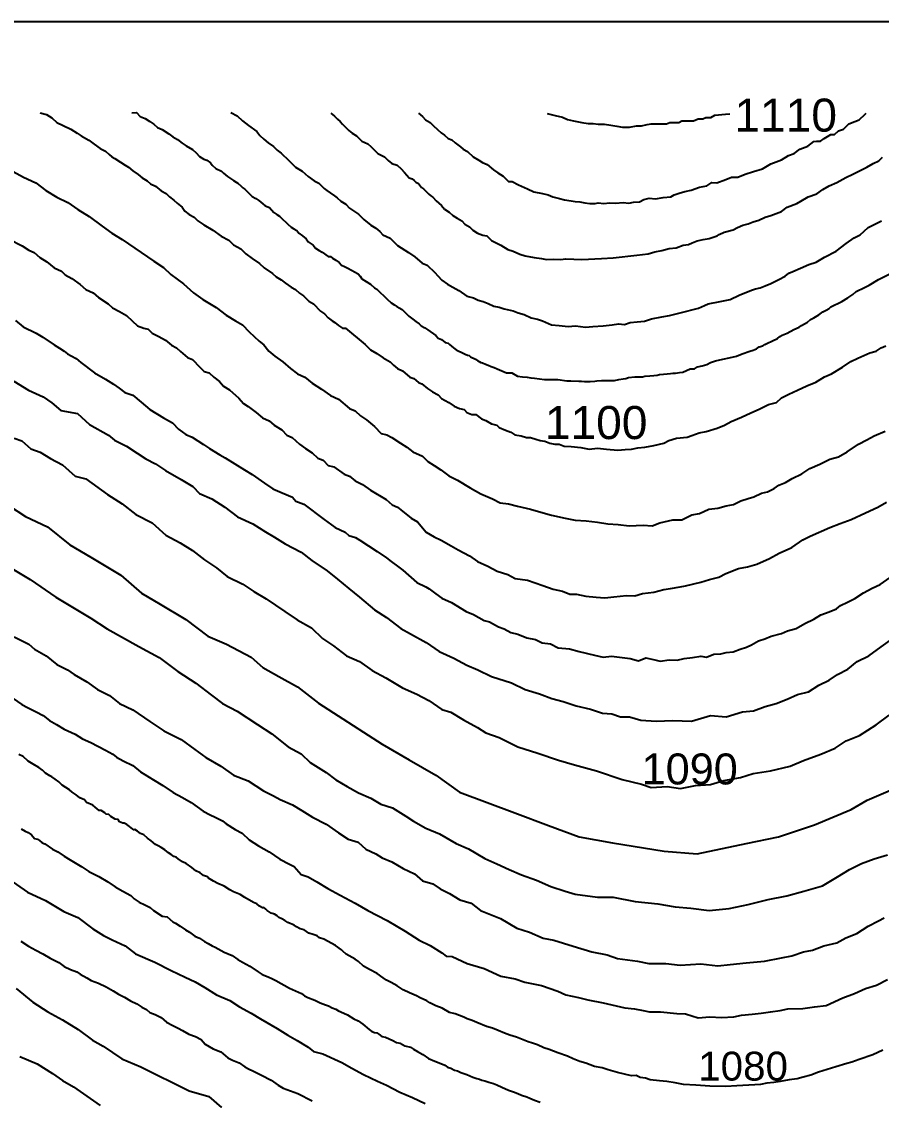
# Model space of a CAD drawing. Header units: millimetres. Extents: x 19067981 to 38137102, y 2652003 to 2652615.
# Drawn here: x 19068150.28 to 19068158.23, y 2652518.27 to 2652528.25 of the extents above; entities that cross this region are included whole.
import ezdxf

# ---------------------------------------------------------------- set-up
doc = ezdxf.new("R2010")
doc.units = ezdxf.units.MM
doc.styles.get("Standard").update_dxf_attribs({"font": 'arial.ttf'})

msp = doc.modelspace()

# ---------------------------------------------------------------- linework, layer by layer
for points in [[(19068135.9326, 2652528.2463), (19068164.4513, 2652528.2463), (19068164.4513, 2652508.0334), (19068135.9324, 2652508.0334), (19068135.9324, 2652528.2463)], [(19068150.4517, 2652527.4019), (19068150.5098, 2652527.3875), (19068150.5588, 2652527.3551), (19068150.6064, 2652527.3137), (19068150.6652, 2652527.2858), (19068150.7361, 2652527.2504), (19068150.7958, 2652527.215), (19068150.8305, 2652527.1909), (19068150.9025, 2652527.1491), (19068150.9513, 2652527.1129), (19068151.0073, 2652527.0712), (19068151.058, 2652527.0468), (19068151.0915, 2652527.0172), (19068151.1144, 2652526.9969), (19068151.1426, 2652526.979), (19068151.1963, 2652526.9449), (19068151.237, 2652526.9191), (19068151.2682, 2652526.8992), (19068151.3096, 2652526.8651), (19068151.3595, 2652526.8323), (19068151.3968, 2652526.7999), (19068151.4417, 2652526.7726), (19068151.4738, 2652526.745), (19068151.5206, 2652526.7239), (19068151.57, 2652526.6811), (19068151.6178, 2652526.6577), (19068151.648, 2652526.6262), (19068151.6872, 2652526.5937), (19068151.721, 2652526.5658), (19068151.7643, 2652526.5299), (19068151.7907, 2652526.4936), (19068151.8294, 2652526.4616), (19068151.8758, 2652526.4377), (19068151.9116, 2652526.4052), (19068151.9668, 2652526.3658), (19068152.05, 2652526.3162), (19068152.1251, 2652526.2613), (19068152.197, 2652526.226), (19068152.24, 2652526.1807), (19068152.3079, 2652526.1439), (19068152.3553, 2652526.0976), (19068152.4142, 2652526.0543), (19068152.4797, 2652526.0085), (19068152.5242, 2652525.9703), (19068152.6013, 2652525.916), (19068152.6362, 2652525.8844), (19068152.6807, 2652525.8582), (19068152.7223, 2652525.8276), (19068152.773, 2652525.7904), (19068152.8137, 2652525.7695), (19068152.851, 2652525.7352), (19068152.8879, 2652525.7108), (19068152.9376, 2652525.6602), (19068152.9792, 2652525.6354), (19068153.0468, 2652525.5696), (19068153.0818, 2652525.5434), (19068153.1167, 2652525.5066), (19068153.1526, 2652525.4805), (19068153.1766, 2652525.4631), (19068153.2132, 2652525.4366), (19068153.2483, 2652525.411), (19068153.2764, 2652525.411), (19068153.4602, 2652525.2608), (19068153.5074, 2652525.2103), (19068153.5668, 2652525.1782), (19068153.6244, 2652525.136), (19068153.6902, 2652525.101), (19068153.7203, 2652525.0689), (19068153.7588, 2652525.0368), (19068153.8041, 2652525.0154), (19068153.8729, 2652524.9572), (19068153.9094, 2652524.9451), (19068153.9508, 2652524.9086), (19068153.9826, 2652524.8974), (19068154.0349, 2652524.8534), (19068154.0806, 2652524.8222), (19068154.1327, 2652524.795), (19068154.1659, 2652524.7605), (19068154.1999, 2652524.742), (19068154.2313, 2652524.725), (19068154.2824, 2652524.6892), (19068154.3321, 2652524.6678), (19068154.3754, 2652524.659), (19068154.3993, 2652524.6313), (19068154.4445, 2652524.6114), (19068154.482, 2652524.6114), (19068154.5344, 2652524.5742), (19068154.5763, 2652524.5562), (19068154.6279, 2652524.5271), (19068154.6771, 2652524.5139), (19068154.6985, 2652524.494), (19068154.7581, 2652524.4689), (19068154.805, 2652524.4492), (19068154.8438, 2652524.4247), (19068154.9032, 2652524.4164), (19068154.9499, 2652524.3994), (19068154.9894, 2652524.3994), (19068155.0366, 2652524.3853), (19068155.0785, 2652524.3726), (19068155.1196, 2652524.3662), (19068155.1683, 2652524.3477), (19068155.2145, 2652524.3399), (19068155.2525, 2652524.3399), (19068155.3007, 2652524.32), (19068155.3645, 2652524.3185), (19068155.453, 2652524.3081), (19068155.5313, 2652524.2926), (19068155.6092, 2652524.3008), (19068155.692, 2652524.2926), (19068155.7974, 2652524.2821), (19068155.8637, 2652524.2882), (19068155.9217, 2652524.2935), (19068155.9796, 2652524.3052), (19068156.0444, 2652524.3106), (19068156.1301, 2652524.3261), (19068156.2219, 2652524.3486), (19068156.2686, 2652524.3714), (19068156.3378, 2652524.3933), (19068156.4366, 2652524.4045), (19068156.4799, 2652524.4191), (19068156.5499, 2652524.4426), (19068156.6127, 2652524.4567), (19068156.714, 2652524.4854), (19068156.7821, 2652524.5156), (19068156.844, 2652524.5496), (19068156.9406, 2652524.5869), (19068157.0258, 2652524.6297), (19068157.1023, 2652524.6613), (19068157.1902, 2652524.7039), (19068157.2647, 2652524.7253), (19068157.3104, 2652524.7661), (19068157.3766, 2652524.8011), (19068157.4584, 2652524.8366), (19068157.5434, 2652524.8793), (19068157.6291, 2652524.9114), (19068157.7085, 2652524.9605), (19068157.7718, 2652524.9901), (19068157.8733, 2652525.0498), (19068157.9517, 2652525.1023), (19068158.015, 2652525.1339), (19068158.1282, 2652525.1824), (19068158.1866, 2652525.1989), (19068158.2314, 2652525.229), (19068158.2737, 2652525.249)], [(19068151.3014, 2652527.4013), (19068151.3419, 2652527.4054), (19068151.3773, 2652527.3674), (19068151.4236, 2652527.3497), (19068151.4671, 2652527.322), (19068151.5044, 2652527.2982), (19068151.5374, 2652527.2668), (19068151.5814, 2652527.2491), (19068151.6418, 2652527.2068), (19068151.6801, 2652527.1799), (19068151.7219, 2652527.1545), (19068151.766, 2652527.123), (19068151.8041, 2652527.0979), (19068151.8607, 2652527.0635), (19068151.8949, 2652527.0325), (19068151.9272, 2652526.9985), (19068151.9658, 2652526.9733), (19068151.9946, 2652526.9638), (19068152.0267, 2652526.9404), (19068152.0444, 2652526.9179), (19068152.0762, 2652526.8884), (19068152.1308, 2652526.8616), (19068152.1495, 2652526.8444), (19068152.1848, 2652526.8137), (19068152.2392, 2652526.7776), (19068152.2654, 2652526.7602), (19068152.2795, 2652526.7509), (19068152.3118, 2652526.7233), (19068152.328, 2652526.7093), (19068152.3441, 2652526.6956), (19068152.4131, 2652526.6283), (19068152.446, 2652526.611), (19068152.4739, 2652526.5905), (19068152.5124, 2652526.5601), (19068152.5347, 2652526.5425), (19068152.5732, 2652526.5261), (19068152.6149, 2652526.4818), (19068152.6404, 2652526.4633), (19068152.6648, 2652526.4454), (19068152.6785, 2652526.4354), (19068152.7442, 2652526.3725), (19068152.773, 2652526.3448), (19068152.8, 2652526.3291), (19068152.8268, 2652526.3135), (19068152.8441, 2652526.2888), (19068152.8776, 2652526.264), (19068152.9119, 2652526.2386), (19068152.9311, 2652526.2109), (19068152.9591, 2652526.1923), (19068152.9785, 2652526.1794), (19068153, 2652526.1502), (19068153.0342, 2652526.1303), (19068153.0618, 2652526.1143), (19068153.1163, 2652526.0748), (19068153.1392, 2652526.0748), (19068153.1578, 2652526.0581), (19068153.1876, 2652526.0414), (19068153.2187, 2652526.0184), (19068153.2392, 2652525.9949), (19068153.2683, 2652525.9812), (19068153.2918, 2652525.9702), (19068153.3381, 2652525.9449), (19068153.3601, 2652525.9329), (19068153.3946, 2652525.9141), (19068153.4114, 2652525.8916), (19068153.4287, 2652525.8685), (19068153.5069, 2652525.8185), (19068153.5448, 2652525.7838), (19068153.5672, 2652525.7732), (19068153.6629, 2652525.6792), (19068153.6983, 2652525.6444), (19068153.7324, 2652525.624), (19068153.753, 2652525.6117), (19068153.7722, 2652525.6003), (19068153.7995, 2652525.5831), (19068153.8617, 2652525.522), (19068153.9002, 2652525.4935), (19068153.9284, 2652525.4726), (19068153.9585, 2652525.4503), (19068153.9759, 2652525.4334), (19068154.0107, 2652525.4129), (19068154.0397, 2652525.3958), (19068154.1109, 2652525.3448), (19068154.1347, 2652525.3199), (19068154.1659, 2652525.3059), (19068154.1976, 2652525.2793), (19068154.2262, 2652525.2713), (19068154.2384, 2652525.26), (19068154.2769, 2652525.2298), (19068154.2993, 2652525.2122), (19068154.3202, 2652525.2025), (19068154.3532, 2652525.187), (19068154.3714, 2652525.1785), (19068154.3847, 2652525.1694), (19068154.4052, 2652525.1628), (19068154.4204, 2652525.1579), (19068154.4324, 2652525.1449), (19068154.4778, 2652525.1253), (19068154.5005, 2652525.1101), (19068154.5137, 2652525.1028), (19068154.5286, 2652525.0945), (19068154.5438, 2652525.0915), (19068154.5723, 2652525.079), (19068154.5965, 2652525.0683), (19068154.6252, 2652525.0567), (19068154.6516, 2652525.0461), (19068154.6787, 2652525.0352), (19068154.7662, 2652524.9986), (19068154.8163, 2652524.9986), (19068154.8684, 2652524.9686), (19068154.9145, 2652524.9626), (19068154.956, 2652524.9572), (19068154.991, 2652524.9526), (19068155.0266, 2652524.948), (19068155.1166, 2652524.9363), (19068155.1874, 2652524.9363), (19068155.2425, 2652524.9363), (19068155.3227, 2652524.9254), (19068155.3597, 2652524.9254), (19068155.4338, 2652524.9205), (19068155.4606, 2652524.9205), (19068155.4889, 2652524.9176), (19068155.5399, 2652524.9176), (19068155.582, 2652524.921), (19068155.6032, 2652524.9228), (19068155.6456, 2652524.9262), (19068155.689, 2652524.9286), (19068155.7157, 2652524.9286), (19068155.7495, 2652524.9268), (19068155.7657, 2652524.9284), (19068155.8059, 2652524.9354), (19068155.8461, 2652524.9423), (19068155.8703, 2652524.9465), (19068155.8949, 2652524.9548), (19068155.9548, 2652524.9601), (19068155.9927, 2652524.9601), (19068156.0233, 2652524.9606), (19068156.0465, 2652524.9662), (19068156.0932, 2652524.9713), (19068156.129, 2652524.9738), (19068156.1586, 2652524.9753), (19068156.1801, 2652524.9829), (19068156.2186, 2652524.9867), (19068156.2515, 2652524.9892), (19068156.2823, 2652524.9916), (19068156.306, 2652524.9945), (19068156.3283, 2652524.9945), (19068156.3651, 2652525.0003), (19068156.3966, 2652525.0053), (19068156.4638, 2652525.0352), (19068156.5038, 2652525.0352), (19068156.5333, 2652525.053), (19068156.5761, 2652525.0639), (19068156.6201, 2652525.0751), (19068156.6541, 2652525.0941), (19068156.7002, 2652525.1083), (19068156.7667, 2652525.1241), (19068156.8245, 2652525.1375), (19068156.8949, 2652525.1537), (19068156.9453, 2652525.1742), (19068157.0179, 2652525.1986), (19068157.0494, 2652525.2071), (19068157.0793, 2652525.2204), (19068157.1031, 2652525.2378), (19068157.1371, 2652525.2479), (19068157.1549, 2652525.2608), (19068157.1743, 2652525.2693), (19068157.2283, 2652525.2929), (19068157.273, 2652525.3166), (19068157.2944, 2652525.3344), (19068157.3162, 2652525.3465), (19068157.3615, 2652525.365), (19068157.4244, 2652525.3992), (19068157.4732, 2652525.4207), (19068157.4947, 2652525.4374), (19068157.5496, 2652525.4675), (19068157.5796, 2652525.4902), (19068157.6105, 2652525.5076), (19068157.6563, 2652525.5335), (19068157.693, 2652525.563), (19068157.7231, 2652525.5788), (19068157.7501, 2652525.593), (19068157.7669, 2652525.6096), (19068157.8667, 2652525.6564), (19068157.9228, 2652525.6924), (19068157.9713, 2652525.7235), (19068158.0015, 2652525.749), (19068158.0784, 2652525.7872), (19068158.122, 2652525.8089), (19068158.2086, 2652525.8599), (19068158.3295, 2652525.9222)], [(19068152.2155, 2652527.4041), (19068152.2739, 2652527.3752), (19068152.3229, 2652527.3275), (19068152.3784, 2652527.2868), (19068152.4559, 2652527.2288), (19068152.485, 2652527.1942), (19068152.5214, 2652527.1584), (19068152.5598, 2652527.1254), (19068152.6092, 2652527.0915), (19068152.6455, 2652527.0569), (19068152.6816, 2652527.0285), (19068152.7522, 2652526.9603), (19068152.8131, 2652526.9014), (19068152.8757, 2652526.8619), (19068152.9328, 2652526.8127), (19068152.9859, 2652526.7746), (19068153.0299, 2652526.7525), (19068153.0786, 2652526.704), (19068153.1035, 2652526.6832), (19068153.1359, 2652526.6618), (19068153.1763, 2652526.6351), (19068153.1986, 2652526.6172), (19068153.2321, 2652526.5868), (19068153.2803, 2652526.5575), (19068153.313, 2652526.5215), (19068153.3963, 2652526.4648), (19068153.4466, 2652526.4161), (19068153.5104, 2652526.3623), (19068153.5566, 2652526.3366), (19068153.5942, 2652526.3065), (19068153.6236, 2652526.2756), (19068153.6893, 2652526.2422), (19068153.7571, 2652526.1768), (19068153.8596, 2652526.1122), (19068153.9177, 2652526.0698), (19068153.9851, 2652526.0132), (19068154.0334, 2652525.9936), (19068154.103, 2652525.9248), (19068154.1322, 2652525.896), (19068154.1664, 2652525.8554), (19068154.2193, 2652525.8179), (19068154.2703, 2652525.7903), (19068154.3252, 2652525.7607), (19068154.3986, 2652525.7064), (19068154.4622, 2652525.693), (19068154.504, 2652525.6714), (19068154.551, 2652525.6567), (19068154.5968, 2652525.6381), (19068154.6479, 2652525.6154), (19068154.697, 2652525.6039), (19068154.7447, 2652525.5905), (19068154.8269, 2652525.5717), (19068154.8749, 2652525.5535), (19068154.9289, 2652525.5382), (19068154.9934, 2652525.5059), (19068155.0526, 2652525.4943), (19068155.0984, 2652525.478), (19068155.1839, 2652525.4421), (19068155.2532, 2652525.4372), (19068155.3374, 2652525.4279), (19068155.4059, 2652525.4324), (19068155.497, 2652525.4216), (19068155.5656, 2652525.426), (19068155.6612, 2652525.4323), (19068155.7428, 2652525.4431), (19068155.8035, 2652525.4512), (19068155.8589, 2652525.4443), (19068155.911, 2652525.4636), (19068155.9751, 2652525.4696), (19068156.0425, 2652525.477), (19068156.1061, 2652525.4983), (19068156.2022, 2652525.5154), (19068156.2734, 2652525.5281), (19068156.3348, 2652525.5452), (19068156.3739, 2652525.5519), (19068156.5431, 2652525.5972), (19068156.5985, 2652525.6216), (19068156.6327, 2652525.6366), (19068156.7427, 2652525.6576), (19068156.835, 2652525.6751), (19068156.9181, 2652525.7156), (19068157.0328, 2652525.7635), (19068157.0701, 2652525.7737), (19068157.1115, 2652525.785), (19068157.1591, 2652525.8037), (19068157.2102, 2652525.8238), (19068157.2861, 2652525.8615), (19068157.3449, 2652525.8907), (19068157.3787, 2652525.9191), (19068157.416, 2652525.9354), (19068157.4847, 2652525.9652), (19068157.563, 2652525.9993), (19068157.6311, 2652526.0204), (19068157.7063, 2652526.0666), (19068157.8145, 2652526.1243), (19068157.9097, 2652526.193), (19068157.9837, 2652526.2465), (19068158.0377, 2652526.2729), (19068158.1124, 2652526.3411), (19068158.1672, 2652526.3693), (19068158.2354, 2652526.4045)], [(19068153.1418, 2652527.4001), (19068153.1737, 2652527.3707), (19068153.2022, 2652527.3445), (19068153.2263, 2652527.3223), (19068153.2485, 2652527.2989), (19068153.2753, 2652527.2705), (19068153.3091, 2652527.2406), (19068153.3372, 2652527.2157), (19068153.3771, 2652527.1907), (19068153.4098, 2652527.1597), (19068153.4291, 2652527.1414), (19068153.4818, 2652527.1169), (19068153.5115, 2652527.0914), (19068153.5452, 2652527.0569), (19068153.5746, 2652527.0268), (19068153.6377, 2652526.9953), (19068153.6721, 2652526.9628), (19068153.704, 2652526.9326), (19068153.7537, 2652526.918), (19068153.792, 2652526.8836), (19068153.8214, 2652526.8513), (19068153.867, 2652526.8012), (19068153.8948, 2652526.7932), (19068153.9111, 2652526.7766), (19068153.9273, 2652526.76), (19068153.9508, 2652526.7488), (19068153.9792, 2652526.7131), (19068153.9976, 2652526.6996), (19068154.032, 2652526.6662), (19068154.0474, 2652526.6512), (19068154.0649, 2652526.6342), (19068154.0844, 2652526.6216), (19068154.1167, 2652526.5885), (19068154.1646, 2652526.5468), (19068154.1936, 2652526.5107), (19068154.2344, 2652526.4843), (19068154.2699, 2652526.4546), (19068154.3095, 2652526.4294), (19068154.3519, 2652526.4027), (19068154.3819, 2652526.3723), (19068154.4248, 2652526.3471), (19068154.4549, 2652526.3188), (19068154.4972, 2652526.2903), (19068154.5475, 2652526.2726), (19068154.5854, 2652526.2638), (19068154.6276, 2652526.2234), (19068154.7123, 2652526.1788), (19068154.7773, 2652526.1382), (19068154.8283, 2652526.1244), (19068154.8899, 2652526.0968), (19068154.9381, 2652526.0799), (19068155.0212, 2652526.0641), (19068155.09, 2652526.0564), (19068155.1367, 2652526.0465), (19068155.1977, 2652526.0507), (19068155.2645, 2652526.045), (19068155.3144, 2652526.0528), (19068155.4639, 2652526.0457), (19068155.6438, 2652526.056), (19068155.7531, 2652526.0623), (19068155.9728, 2652526.0861), (19068156.0752, 2652526.0973), (19068156.1395, 2652526.1181), (19068156.2032, 2652526.1298), (19068156.2695, 2652526.1489), (19068156.3357, 2652526.1538), (19068156.4008, 2652526.179), (19068156.4501, 2652526.1836), (19068156.4834, 2652526.1999), (19068156.5298, 2652526.2183), (19068156.5863, 2652526.2298), (19068156.6424, 2652526.2412), (19068156.7138, 2652526.2637), (19068156.7344, 2652526.2782), (19068156.7808, 2652526.2977), (19068156.8624, 2652526.3195), (19068156.9031, 2652526.3425), (19068156.952, 2652526.3623), (19068157.0016, 2652526.3768), (19068157.0465, 2652526.3957), (19068157.1, 2652526.4112), (19068157.1595, 2652526.4378), (19068157.2117, 2652526.4535), (19068157.3102, 2652526.49), (19068157.3633, 2652526.5292), (19068157.4506, 2652526.5648), (19068157.4903, 2652526.5853), (19068157.5555, 2652526.6267), (19068157.6364, 2652526.6535), (19068157.6924, 2652526.6938), (19068157.7515, 2652526.7267), (19068157.8215, 2652526.757), (19068157.9055, 2652526.8048), (19068157.9696, 2652526.8345), (19068158.0998, 2652526.8998), (19068158.1593, 2652526.9349), (19068158.2094, 2652526.9588), (19068158.243, 2652526.9938)], [(19068153.9515, 2652527.398), (19068153.9886, 2652527.3695), (19068154.0181, 2652527.3387), (19068154.0586, 2652527.3133), (19068154.0916, 2652527.2826), (19068154.129, 2652527.2477), (19068154.1619, 2652527.217), (19068154.1935, 2652527.1966), (19068154.2276, 2652527.1665), (19068154.2599, 2652527.1521), (19068154.2918, 2652527.1261), (19068154.3391, 2652527.0875), (19068154.3642, 2652527.067), (19068154.4041, 2652527.044), (19068154.4583, 2652526.9967), (19068154.5116, 2652526.9642), (19068154.5448, 2652526.944), (19068154.5885, 2652526.9255), (19068154.6458, 2652526.8762), (19068154.6871, 2652526.8489), (19068154.7351, 2652526.8171), (19068154.7856, 2652526.7687), (19068154.817, 2652526.7687), (19068154.8781, 2652526.7366), (19068154.9591, 2652526.6996), (19068155.0176, 2652526.6728), (19068155.0993, 2652526.6562), (19068155.153, 2652526.6453), (19068155.1954, 2652526.6264), (19068155.2572, 2652526.6106), (19068155.304, 2652526.5985), (19068155.3644, 2652526.5882), (19068155.4015, 2652526.5819), (19068155.444, 2652526.5783), (19068155.4914, 2652526.5694), (19068155.5381, 2652526.5649), (19068155.586, 2652526.5649), (19068155.6134, 2652526.5697), (19068155.6653, 2652526.5649), (19068155.7202, 2652526.5714), (19068155.7758, 2652526.5673), (19068155.8444, 2652526.5724), (19068155.8989, 2652526.5683), (19068155.9421, 2652526.5762), (19068155.9957, 2652526.5806), (19068156.0379, 2652526.6019), (19068156.0849, 2652526.6122), (19068156.1439, 2652526.6087), (19068156.2146, 2652526.6193), (19068156.2856, 2652526.6256), (19068156.3175, 2652526.6451), (19068156.3625, 2652526.6588), (19068156.4156, 2652526.675), (19068156.4744, 2652526.6881), (19068156.551, 2652526.7145), (19068156.6186, 2652526.7286), (19068156.6658, 2652526.7575), (19068156.7115, 2652526.7558), (19068156.7942, 2652526.787), (19068156.8468, 2652526.8069), (19068156.9062, 2652526.8069), (19068156.9741, 2652526.8344), (19068157.0517, 2652526.8588), (19068157.1344, 2652526.8847), (19068157.2104, 2652526.9315), (19068157.309, 2652526.9671), (19068157.3749, 2652527.0065), (19068157.4271, 2652527.0277), (19068157.4794, 2652527.067), (19068157.5535, 2652527.0947), (19068157.6085, 2652527.1366), (19068157.6363, 2652527.1411), (19068157.672, 2652527.1411), (19068157.7042, 2652527.1654), (19068157.7661, 2652527.2026), (19068157.8008, 2652527.2026), (19068157.8375, 2652527.2362), (19068157.8822, 2652527.2507), (19068157.9337, 2652527.3018), (19068157.9876, 2652527.322), (19068158.0298, 2652527.3379), (19068158.0828, 2652527.389), (19068158.0928, 2652527.3987)], [(19068155.1424, 2652527.3953), (19068155.2153, 2652527.378), (19068155.2828, 2652527.362), (19068155.3318, 2652527.3418), (19068155.3848, 2652527.3277), (19068155.4635, 2652527.3141), (19068155.5207, 2652527.3042), (19068155.5693, 2652527.3042), (19068155.6149, 2652527.2972), (19068155.6742, 2652527.2972), (19068155.7298, 2652527.2883), (19068155.7862, 2652527.2793), (19068155.8377, 2652527.271), (19068155.9048, 2652527.271), (19068155.9683, 2652527.283), (19068156.016, 2652527.283), (19068156.0679, 2652527.2935), (19068156.1046, 2652527.3009), (19068156.2471, 2652527.3013), (19068156.278, 2652527.3139), (19068156.3615, 2652527.3139), (19068156.3882, 2652527.3291), (19068156.4971, 2652527.3291), (19068156.538, 2652527.3459), (19068156.5826, 2652527.3459), (19068156.6109, 2652527.36), (19068156.6566, 2652527.3595), (19068156.6933, 2652527.3799), (19068156.7925, 2652527.3888), (19068156.8331, 2652527.3943)], [(19068150.2016, 2652526.8608), (19068150.2965, 2652526.807), (19068150.412, 2652526.7553), (19068150.5061, 2652526.683), (19068150.6074, 2652526.6227), (19068150.709, 2652526.5732), (19068150.7991, 2652526.5082), (19068150.9044, 2652526.4431), (19068151.0267, 2652526.3537), (19068151.1152, 2652526.289), (19068151.2117, 2652526.2308), (19068151.5036, 2652526.0316), (19068151.5924, 2652525.971), (19068151.661, 2652525.9068), (19068151.7795, 2652525.8201), (19068151.8719, 2652525.7379), (19068151.9574, 2652525.6766), (19068152.0807, 2652525.6009), (19068152.1741, 2652525.5306), (19068152.2591, 2652525.4789), (19068152.3245, 2652525.4418), (19068152.3853, 2652525.3783), (19068152.4796, 2652525.2902), (19068152.5213, 2652525.2563), (19068152.5676, 2652525.1978), (19068152.6234, 2652525.1509), (19068152.6964, 2652525.1001), (19068152.7669, 2652525.0392), (19068152.8332, 2652524.9904), (19068152.899, 2652524.957), (19068152.9681, 2652524.9039), (19068153.056, 2652524.8469), (19068153.138, 2652524.7871), (19068153.2135, 2652524.7532), (19068153.3134, 2652524.6697), (19068153.3654, 2652524.6456), (19068153.4142, 2652524.6004), (19068153.4718, 2652524.565), (19068153.5445, 2652524.5014), (19068153.6078, 2652524.4373), (19068153.6576, 2652524.4239), (19068153.7044, 2652524.3993), (19068153.7863, 2652524.3481), (19068153.8445, 2652524.3118), (19068153.8994, 2652524.2686), (19068153.989, 2652524.2267), (19068154.0379, 2652524.1794), (19068154.098, 2652524.1409), (19068154.1598, 2652524.1014), (19068154.2329, 2652524.0451), (19068154.3131, 2652524.0046), (19068154.4286, 2652523.9339), (19068154.5289, 2652523.8795), (19068154.636, 2652523.8345), (19068154.7085, 2652523.796), (19068154.7836, 2652523.7857), (19068154.8679, 2652523.7652), (19068154.9893, 2652523.739), (19068155.0831, 2652523.711), (19068155.1838, 2652523.6811), (19068155.3083, 2652523.6551), (19068155.3999, 2652523.636), (19068155.504, 2652523.6302), (19068155.6089, 2652523.6158), (19068155.7046, 2652523.6027), (19068155.7985, 2652523.5962), (19068155.9018, 2652523.5829), (19068156.0309, 2652523.5901), (19068156.1131, 2652523.5819), (19068156.1846, 2652523.6101), (19068156.3048, 2652523.638), (19068156.3891, 2652523.638), (19068156.4817, 2652523.6842), (19068156.5506, 2652523.6981), (19068156.638, 2652523.7361), (19068156.7221, 2652523.7471), (19068156.7977, 2652523.7687), (19068156.8656, 2652523.7805), (19068156.9324, 2652523.8133), (19068157.0019, 2652523.8349), (19068157.0546, 2652523.8513), (19068157.1245, 2652523.8845), (19068157.1811, 2652523.8973), (19068157.2412, 2652523.9282), (19068157.2865, 2652523.9605), (19068157.3477, 2652523.9836), (19068157.4094, 2652524.0216), (19068157.4986, 2652524.0641), (19068157.5731, 2652524.1144), (19068157.6662, 2652524.1529), (19068157.7559, 2652524.1984), (19068157.8361, 2652524.2215), (19068157.9189, 2652524.2678), (19068158.0224, 2652524.3399), (19068158.0996, 2652524.3779), (19068158.1664, 2652524.4169), (19068158.27, 2652524.4593)], [(19068150.1645, 2652526.2352), (19068150.2869, 2652526.1733), (19068150.348, 2652526.1324), (19068150.3981, 2652526.1112), (19068150.4505, 2652526.0651), (19068150.5129, 2652526.0251), (19068150.5815, 2652525.9699), (19068150.6489, 2652525.9377), (19068150.6846, 2652525.9049), (19068150.7451, 2652525.8704), (19068150.8236, 2652525.8159), (19068150.8743, 2652525.7699), (19068150.9411, 2652525.7394), (19068150.9924, 2652525.6957), (19068151.0813, 2652525.636), (19068151.1211, 2652525.5992), (19068151.1862, 2652525.5647), (19068151.252, 2652525.5298), (19068151.3038, 2652525.4804), (19068151.3523, 2652525.4342), (19068151.4098, 2652525.4113), (19068151.4507, 2652525.401), (19068151.487, 2652525.3653), (19068151.5504, 2652525.3348), (19068151.6117, 2652525.3005), (19068151.6664, 2652525.2533), (19068151.7125, 2652525.2297), (19068151.7505, 2652525.1964), (19068151.8139, 2652525.1407), (19068151.8625, 2652525.1206), (19068151.9293, 2652525.0516), (19068151.9683, 2652525.0113), (19068152.0157, 2652524.9987), (19068152.0579, 2652524.9586), (19068152.1097, 2652524.9195), (19068152.1477, 2652524.8746), (19068152.2036, 2652524.8413), (19068152.2897, 2652524.7639), (19068152.3346, 2652524.7133), (19068152.3772, 2652524.6868), (19068152.4511, 2652524.6329), (19068152.5087, 2652524.5828), (19068152.571, 2652524.5535), (19068152.6159, 2652524.5143), (19068152.6885, 2652524.4706), (19068152.7354, 2652524.4213), (19068152.7843, 2652524.4012), (19068152.8523, 2652524.3373), (19068152.9082, 2652524.2999), (19068152.969, 2652524.2593), (19068153.0213, 2652524.2099), (19068153.0691, 2652524.1892), (19068153.1163, 2652524.1408), (19068153.1687, 2652524.1299), (19068153.2656, 2652524.0617), (19068153.3126, 2652524.0424), (19068153.3648, 2652524.0001), (19068153.4328, 2652523.9656), (19068153.5091, 2652523.9127), (19068153.6539, 2652523.8261), (19068153.7088, 2652523.7777), (19068153.7563, 2652523.7561), (19068153.7895, 2652523.7316), (19068153.8839, 2652523.6545), (19068153.9431, 2652523.619), (19068154.0224, 2652523.525), (19068154.0972, 2652523.4815), (19068154.1617, 2652523.4519), (19068154.2546, 2652523.3981), (19068154.3199, 2652523.3603), (19068154.423, 2652523.3067), (19068154.4981, 2652523.2535), (19068154.5923, 2652523.2109), (19068154.6793, 2652523.1631), (19068154.7784, 2652523.1319), (19068154.8471, 2652523.0977), (19068154.9596, 2652523.0805), (19068155.1016, 2652523.032), (19068155.198, 2652522.9992), (19068155.2849, 2652522.9786), (19068155.3506, 2652522.9526), (19068155.4145, 2652522.9526), (19068155.4992, 2652522.9336), (19068155.5966, 2652522.9252), (19068155.6766, 2652522.9181), (19068155.7577, 2652522.9264), (19068155.8762, 2652522.9385), (19068155.9536, 2652522.9359), (19068156.0252, 2652522.9577), (19068156.128, 2652522.9715), (19068156.2215, 2652522.9945), (19068156.2836, 2652523.0028), (19068156.3724, 2652523.0194), (19068156.4226, 2652523.0287), (19068156.5634, 2652523.0615), (19068156.6433, 2652523.0881), (19068156.7315, 2652523.1082), (19068156.7966, 2652523.1419), (19068156.9118, 2652523.189), (19068156.9964, 2652523.2031), (19068157.0805, 2652523.2303), (19068157.1983, 2652523.28), (19068157.2892, 2652523.3295), (19068157.4064, 2652523.3838), (19068157.5076, 2652523.4524), (19068157.5757, 2652523.4879), (19068157.7559, 2652523.5686), (19068157.8542, 2652523.6047), (19068157.9542, 2652523.6414), (19068158.0882, 2652523.7031), (19068158.2008, 2652523.755), (19068158.2824, 2652523.8024)], [(19068150.2234, 2652525.4836), (19068150.2949, 2652525.425), (19068150.4161, 2652525.365), (19068150.4763, 2652525.3272), (19068150.5829, 2652525.2581), (19068150.6319, 2652525.2264), (19068150.6737, 2652525.1993), (19068150.705, 2652525.1754), (19068150.7399, 2652525.1569), (19068150.7866, 2652525.1321), (19068150.8271, 2652525.0937), (19068150.9557, 2652524.9995), (19068151.0569, 2652524.9385), (19068151.1296, 2652524.8947), (19068151.1842, 2652524.8549), (19068151.2361, 2652524.8171), (19068151.3098, 2652524.7905), (19068151.3865, 2652524.726), (19068151.4653, 2652524.6599), (19068151.5946, 2652524.583), (19068151.675, 2652524.5352), (19068151.7324, 2652524.4767), (19068151.8007, 2652524.4282), (19068151.8588, 2652524.4042), (19068151.9103, 2652524.3703), (19068151.9633, 2652524.3354), (19068152.0188, 2652524.2987), (19068152.1151, 2652524.2401), (19068152.1627, 2652524.2111), (19068152.3429, 2652524.1017), (19068152.4133, 2652524.059), (19068152.5287, 2652523.9775), (19068152.6041, 2652523.9242), (19068152.6899, 2652523.8882), (19068152.787, 2652523.8475), (19068152.816, 2652523.813), (19068152.8914, 2652523.7832), (19068153.0792, 2652523.6427), (19068153.1802, 2652523.5671), (19068153.2725, 2652523.5253), (19068153.3089, 2652523.4946), (19068153.3683, 2652523.477), (19068153.409, 2652523.4506), (19068153.5693, 2652523.3467), (19068153.6546, 2652523.2863), (19068153.6997, 2652523.2533), (19068153.7569, 2652523.2115), (19068153.8075, 2652523.1742), (19068153.9355, 2652523.0593), (19068154.0213, 2652523.0187), (19068154.051, 2652523.0011), (19068154.1137, 2652522.9549), (19068154.1687, 2652522.9145), (19068154.2578, 2652522.8758), (19068154.3937, 2652522.7904), (19068154.4609, 2652522.7629), (19068154.5588, 2652522.7091), (19068154.6096, 2652522.6965), (19068154.692, 2652522.6492), (19068154.7436, 2652522.6319), (19068154.807, 2652522.5981), (19068154.871, 2652522.5801), (19068154.9538, 2652522.5476), (19068155.0332, 2652522.5329), (19068155.0974, 2652522.5017), (19068155.1719, 2652522.4907), (19068155.2443, 2652522.4538), (19068155.3501, 2652522.4456), (19068155.4395, 2652522.42), (19068155.5816, 2652522.387), (19068155.6606, 2652522.3686), (19068155.7386, 2652522.377), (19068155.9115, 2652522.3562), (19068155.9887, 2652522.3341), (19068156.0547, 2652522.3627), (19068156.1375, 2652522.3445), (19068156.188, 2652522.3334), (19068156.2714, 2652522.3435), (19068156.3439, 2652522.3422), (19068156.4094, 2652522.3574), (19068156.4866, 2652522.3643), (19068156.5636, 2652522.3783), (19068156.617, 2652522.3696), (19068156.6842, 2652522.3973), (19068156.7501, 2652522.3995), (19068156.7974, 2652522.4129), (19068156.8641, 2652522.4178), (19068156.9274, 2652522.4416), (19068156.986, 2652522.4611), (19068157.0337, 2652522.4841), (19068157.0959, 2652522.5203), (19068157.1553, 2652522.5398), (19068157.2143, 2652522.564), (19068157.3089, 2652522.5865), (19068157.3641, 2652522.6136), (19068157.4453, 2652522.6335), (19068157.5251, 2652522.679), (19068157.6089, 2652522.7213), (19068157.6749, 2652522.7607), (19068157.7495, 2652522.7889), (19068157.8191, 2652522.8151), (19068157.856, 2652522.8458), (19068157.9215, 2652522.8779), (19068157.9889, 2652522.9109), (19068158.0701, 2652522.9639), (19068158.149, 2652523.0077), (19068158.2223, 2652523.0398), (19068158.3162, 2652523.1068)], [(19068150.2089, 2652524.9199), (19068150.3448, 2652524.8394), (19068150.4806, 2652524.775), (19068150.5589, 2652524.7221), (19068150.6441, 2652524.6497), (19068150.7973, 2652524.6232), (19068150.9092, 2652524.5218), (19068151.0831, 2652524.4211), (19068151.1405, 2652524.3762), (19068151.2516, 2652524.3211), (19068151.3493, 2652524.2567), (19068151.4295, 2652524.2039), (19068151.5199, 2652524.1581), (19068151.6129, 2652524.0943), (19068151.7565, 2652524.0103), (19068151.8651, 2652523.9469), (19068151.9251, 2652523.8817), (19068152.0414, 2652523.8331), (19068152.1602, 2652523.7548), (19068152.278, 2652523.6673), (19068152.4186, 2652523.6018), (19068152.5374, 2652523.5294), (19068152.6191, 2652523.4796), (19068152.7199, 2652523.4181), (19068152.8661, 2652523.34), (19068152.9662, 2652523.2621), (19068153.1069, 2652523.1675), (19068153.2041, 2652523.0911), (19068153.3079, 2652523.0051), (19068153.4057, 2652522.924), (19068153.546, 2652522.8078), (19068153.6558, 2652522.7343), (19068153.7876, 2652522.6336), (19068153.8789, 2652522.5836), (19068154.0239, 2652522.5042), (19068154.1427, 2652522.4206), (19068154.2799, 2652522.3607), (19068154.3977, 2652522.2938), (19068154.5022, 2652522.2504), (19068154.6274, 2652522.1887), (19068154.8119, 2652522.1325), (19068154.9377, 2652522.0693), (19068155.0713, 2652522.0298), (19068155.1846, 2652521.9864), (19068155.2914, 2652521.9585), (19068155.4121, 2652521.9181), (19068155.5428, 2652521.8884), (19068155.6555, 2652521.8524), (19068155.7401, 2652521.8436), (19068155.8204, 2652521.8186), (19068155.9036, 2652521.8186), (19068156.0085, 2652521.7853), (19068156.1521, 2652521.7757), (19068156.3045, 2652521.7838), (19068156.479, 2652521.7757), (19068156.6525, 2652521.8296), (19068156.799, 2652521.8179), (19068156.9492, 2652521.8627), (19068157.05, 2652521.8715), (19068157.159, 2652521.9142), (19068157.2597, 2652521.9408), (19068157.3635, 2652521.9798), (19068157.457, 2652522.0239), (19068157.5586, 2652522.0489), (19068157.6558, 2652522.1099), (19068157.7517, 2652522.1576), (19068157.8268, 2652522.209), (19068157.9232, 2652522.2583), (19068158.0108, 2652522.3281), (19068158.119, 2652522.3803), (19068158.2327, 2652522.4638), (19068158.3509, 2652522.5507)], [(19068150.2108, 2652524.3927), (19068150.2822, 2652524.3684), (19068150.3645, 2652524.2967), (19068150.4534, 2652524.2633), (19068150.5484, 2652524.2049), (19068150.6587, 2652524.1483), (19068150.7773, 2652524.042), (19068150.8742, 2652524.019), (19068151.0748, 2652523.8717), (19068151.2119, 2652523.7871), (19068151.3357, 2652523.6884), (19068151.4872, 2652523.612), (19068151.6157, 2652523.4974), (19068151.7472, 2652523.4274), (19068151.8612, 2652523.3561), (19068151.9731, 2652523.2683), (19068152.0841, 2652523.1946), (19068152.1829, 2652523.1157), (19068152.3261, 2652523.0445), (19068152.4302, 2652522.9754), (19068152.5427, 2652522.9071), (19068152.7163, 2652522.7905), (19068152.8292, 2652522.7146), (19068152.961, 2652522.6395), (19068153.0645, 2652522.542), (19068153.1655, 2652522.4737), (19068153.2852, 2652522.3799), (19068153.4075, 2652522.3298), (19068153.5238, 2652522.2456), (19068153.651, 2652522.1777), (19068153.803, 2652522.0843), (19068153.9363, 2652522.0269), (19068154.0481, 2652521.9677), (19068154.1689, 2652521.8842), (19068154.2517, 2652521.8615), (19068154.3683, 2652521.7889), (19068154.4975, 2652521.7191), (19068154.5735, 2652521.6683), (19068154.6996, 2652521.625), (19068154.8703, 2652521.5389), (19068155.0572, 2652521.4827), (19068155.2482, 2652521.4163), (19068155.3964, 2652521.3745), (19068155.5986, 2652521.3176), (19068155.8368, 2652521.2385), (19068156.0158, 2652521.1957), (19068156.104, 2652521.163), (19068156.2529, 2652521.1729), (19068156.3768, 2652521.1539), (19068156.5136, 2652521.1812), (19068156.6532, 2652521.1904), (19068156.7778, 2652521.2276), (19068156.9298, 2652521.2564), (19068157.0476, 2652521.2944), (19068157.2085, 2652521.3175), (19068157.3894, 2652521.3615), (19068157.514, 2652521.4146), (19068157.6736, 2652521.4723), (19068157.8069, 2652521.5267), (19068157.9072, 2652521.595), (19068158.0318, 2652521.6451), (19068158.1871, 2652521.7441), (19068158.3064, 2652521.8329)], [(19068150.0104, 2652523.8676), (19068150.3156, 2652523.6711), (19068150.5196, 2652523.5735), (19068150.7264, 2652523.4091), (19068150.9212, 2652523.2928), (19068151.1969, 2652523.1281), (19068151.3893, 2652522.9607), (19068151.562, 2652522.8584), (19068151.799, 2652522.716), (19068152.0018, 2652522.5616), (19068152.1772, 2652522.49), (19068152.4041, 2652522.3697), (19068152.5105, 2652522.2734), (19068152.6611, 2652522.1892), (19068152.8321, 2652522.0935), (19068153.0266, 2652521.9445), (19068153.2524, 2652521.7991), (19068153.4429, 2652521.6764), (19068153.6146, 2652521.5658), (19068153.8648, 2652521.4201), (19068154.1116, 2652521.2764), (19068154.3311, 2652521.12), (19068154.8432, 2652520.9294), (19068155.1553, 2652520.8133), (19068155.4377, 2652520.7082), (19068155.7459, 2652520.6519), (19068156.2238, 2652520.5737), (19068156.5303, 2652520.551), (19068156.9841, 2652520.6453), (19068157.2816, 2652520.707), (19068157.6167, 2652520.8177), (19068157.9545, 2652520.9611), (19068158.1031, 2652521.0473), (19068158.3621, 2652521.1576)], [(19068150.2046, 2652523.1782), (19068150.361, 2652523.0883), (19068150.5983, 2652522.9243), (19068150.7652, 2652522.8221), (19068150.922, 2652522.7286), (19068151.0731, 2652522.6302), (19068151.3648, 2652522.469), (19068151.552, 2652522.3665), (19068151.7257, 2652522.2354), (19068151.8923, 2652522.1297), (19068152.0362, 2652522.0185), (19068152.1384, 2652521.9395), (19068152.2735, 2652521.8693), (19068152.4618, 2652521.7466), (19068152.5962, 2652521.6591), (19068152.7477, 2652521.5396), (19068152.8651, 2652521.4764), (19068152.9497, 2652521.3961), (19068153.0979, 2652521.3028), (19068153.1882, 2652521.2339), (19068153.2916, 2652521.1741), (19068153.3963, 2652521.1135), (19068153.5102, 2652521.0647), (19068153.6046, 2652521.0106), (19068153.71, 2652520.9742), (19068153.8348, 2652520.8971), (19068153.9062, 2652520.8512), (19068154.0195, 2652520.7889), (19068154.1464, 2652520.7359), (19068154.2999, 2652520.6457), (19068154.414, 2652520.5957), (19068154.5645, 2652520.5083), (19068154.6778, 2652520.4575), (19068154.7913, 2652520.4066), (19068154.9047, 2652520.3557), (19068155.0429, 2652520.3077), (19068155.1767, 2652520.2495), (19068155.3073, 2652520.2036), (19068155.4009, 2652520.1765), (19068155.6078, 2652520.1495), (19068155.7519, 2652520.1495), (19068155.9564, 2652520.109), (19068156.1649, 2652520.0885), (19068156.3266, 2652520.059), (19068156.4717, 2652520.0475), (19068156.6408, 2652520.0253), (19068156.8272, 2652520.0458), (19068157.0004, 2652520.0803), (19068157.1857, 2652520.128), (19068157.3597, 2652520.1616), (19068157.5157, 2652520.2051), (19068157.6886, 2652520.2533), (19068157.8283, 2652520.3382), (19068157.9401, 2652520.4062), (19068158.0492, 2652520.4612), (19068158.1683, 2652520.5043), (19068158.2899, 2652520.5412)], [(19068150.213, 2652522.5573), (19068150.3477, 2652522.4883), (19068150.4011, 2652522.4419), (19068150.5092, 2652522.3803), (19068150.6054, 2652522.3017), (19068150.7043, 2652522.2519), (19068150.7675, 2652522.208), (19068150.8848, 2652522.1416), (19068150.982, 2652522.0702), (19068151.0923, 2652522.0134), (19068151.185, 2652521.9408), (19068151.3105, 2652521.8804), (19068151.4654, 2652521.7738), (19068151.5958, 2652521.689), (19068151.7554, 2652521.6081), (19068151.884, 2652521.5146), (19068151.9855, 2652521.4421), (19068152.1231, 2652521.3622), (19068152.2395, 2652521.2774), (19068152.3751, 2652521.2241), (19068152.5178, 2652521.1318), (19068152.6106, 2652521.0873), (19068152.6709, 2652521.0515), (19068152.786, 2652521.0029), (19068152.8735, 2652520.9496), (19068152.9706, 2652520.8905), (19068153.0984, 2652520.8247), (19068153.2132, 2652520.7457), (19068153.3, 2652520.686), (19068153.3926, 2652520.657), (19068153.4644, 2652520.5923), (19068153.558, 2652520.5504), (19068153.6149, 2652520.5128), (19068153.7054, 2652520.4767), (19068153.8095, 2652520.4138), (19068153.9154, 2652520.3658), (19068153.9889, 2652520.302), (19068154.0844, 2652520.2719), (19068154.1535, 2652520.2265), (19068154.2393, 2652520.1845), (19068154.3329, 2652520.1234), (19068154.4391, 2652520.0933), (19068154.5257, 2652520.0252), (19068154.6342, 2652519.9824), (19068154.7117, 2652519.9518), (19068154.8629, 2652519.863), (19068154.9784, 2652519.8263), (19068155.1061, 2652519.7712), (19068155.205, 2652519.752), (19068155.3831, 2652519.6966), (19068155.5559, 2652519.6429), (19068155.698, 2652519.6162), (19068155.7917, 2652519.5822), (19068155.9766, 2652519.5592), (19068156.0843, 2652519.5356), (19068156.2409, 2652519.5356), (19068156.3734, 2652519.5223), (19068156.5624, 2652519.5319), (19068156.7225, 2652519.5145), (19068156.8345, 2652519.5267), (19068156.9823, 2652519.5428), (19068157.1519, 2652519.5564), (19068157.3102, 2652519.5879), (19068157.405, 2652519.6067), (19068157.515, 2652519.6456), (19068157.5967, 2652519.6591), (19068157.7008, 2652519.701), (19068157.8215, 2652519.7272), (19068157.9055, 2652519.7727), (19068158.007, 2652519.8129), (19068158.1123, 2652519.8814), (19068158.2068, 2652519.9303), (19068158.2599, 2652519.9578)], [(19068150.2038, 2652521.9858), (19068150.2811, 2652521.9322), (19068150.336, 2652521.9048), (19068150.416, 2652521.8632), (19068150.4791, 2652521.8302), (19068150.5389, 2652521.7847), (19068150.6038, 2652521.7467), (19068150.6745, 2652521.7027), (19068150.7755, 2652521.6579), (19068150.8435, 2652521.6149), (19068150.9197, 2652521.58), (19068151.0572, 2652521.5074), (19068151.124, 2652521.4725), (19068151.1577, 2652521.4438), (19068151.2207, 2652521.409), (19068151.3096, 2652521.3682), (19068151.3807, 2652521.3078), (19068151.4993, 2652521.2346), (19068151.5861, 2652521.1816), (19068151.6822, 2652521.1187), (19068151.7685, 2652521.0704), (19068151.8484, 2652521.0249), (19068151.9595, 2652520.9449), (19068152.0237, 2652520.9113), (19068152.0718, 2652520.8894), (19068152.1404, 2652520.8558), (19068152.1738, 2652520.8274), (19068152.2568, 2652520.775), (19068152.3204, 2652520.7426), (19068152.3859, 2652520.6797), (19068152.4734, 2652520.6252), (19068152.5695, 2652520.5697), (19068152.6706, 2652520.5012), (19068152.7575, 2652520.4541), (19068152.8024, 2652520.4329), (19068152.8673, 2652520.3606), (19068152.9303, 2652520.3388), (19068153.0103, 2652520.2905), (19068153.1139, 2652520.2307), (19068153.2281, 2652520.169), (19068153.3674, 2652520.0932), (19068153.4822, 2652520.0259), (19068153.6614, 2652519.9327), (19068153.8293, 2652519.8342), (19068153.9569, 2652519.7517), (19068154.0605, 2652519.7031), (19068154.1667, 2652519.6349), (19068154.2067, 2652519.6044), (19068154.2622, 2652519.6013), (19068154.4019, 2652519.5352), (19068154.5583, 2652519.4912), (19068154.7143, 2652519.4189), (19068154.8459, 2652519.3952), (19068154.9352, 2652519.3628), (19068155.0909, 2652519.3339), (19068155.2419, 2652519.2809), (19068155.3155, 2652519.2454), (19068155.4334, 2652519.2229), (19068155.5176, 2652519.1999), (19068155.6603, 2652519.1722), (19068155.8593, 2652519.1274), (19068155.9492, 2652519.1174), (19068156.0315, 2652519.1012), (19068156.0889, 2652519.0894), (19068156.1917, 2652519.0904), (19068156.3409, 2652519.0723), (19068156.4213, 2652519.0692), (19068156.5399, 2652519.0349), (19068156.6478, 2652519.0418), (19068156.7543, 2652519.0367), (19068156.8679, 2652519.0436), (19068156.9415, 2652519.0573), (19068157.0388, 2652519.0685), (19068157.1224, 2652519.0778), (19068157.2085, 2652519.0903), (19068157.2968, 2652519.1022), (19068157.3698, 2652519.1172), (19068157.5071, 2652519.1203), (19068157.6163, 2652519.1358), (19068157.723, 2652519.1477), (19068157.8775, 2652519.2177), (19068157.9855, 2652519.2594), (19068158.0865, 2652519.3055), (19068158.1901, 2652519.3355), (19068158.2896, 2652519.3895)], [(19068158.2479, 2652518.7336), (19068158.1544, 2652518.6916), (19068158.0292, 2652518.6474), (19068157.9597, 2652518.6247), (19068157.9156, 2652518.612), (19068157.8119, 2652518.5791), (19068157.6509, 2652518.5317), (19068157.5807, 2652518.503), (19068157.5119, 2652518.4844), (19068157.4545, 2652518.471), (19068157.3817, 2652518.4603), (19068157.2987, 2652518.4462), (19068157.2392, 2652518.4368), (19068157.1758, 2652518.4288), (19068157.1148, 2652518.416), (19068157.0633, 2652518.4127), (19068156.8957, 2652518.404), (19068156.7948, 2652518.3994), (19068156.6463, 2652518.4033), (19068156.5181, 2652518.41), (19068156.4037, 2652518.4173), (19068156.3276, 2652518.4313), (19068156.2486, 2652518.4447), (19068156.1819, 2652518.4507), (19068156.0955, 2652518.4589), (19068156.0521, 2652518.4749), (19068156.0027, 2652518.4829), (19068155.9652, 2652518.4996), (19068155.9212, 2652518.4969), (19068155.7921, 2652518.529), (19068155.7066, 2652518.5517), (19068155.6505, 2652518.5704), (19068155.579, 2652518.5844), (19068155.5007, 2652518.6152), (19068155.4446, 2652518.6293), (19068155.3818, 2652518.6546), (19068155.3317, 2652518.6799), (19068155.242, 2652518.7109), (19068155.1598, 2652518.7415), (19068155.1111, 2652518.7549), (19068155.0543, 2652518.7849), (19068155.0063, 2652518.7988), (19068154.9664, 2652518.8127), (19068154.9191, 2652518.8315), (19068154.8582, 2652518.8545), (19068154.7957, 2652518.874), (19068154.7483, 2652518.8928), (19068154.6882, 2652518.9168), (19068154.6357, 2652518.9385), (19068154.5808, 2652518.9549), (19068154.4915, 2652518.9909), (19068154.4492, 2652519.009), (19068154.4023, 2652519.0231), (19068154.3707, 2652519.0391), (19068154.29, 2652519.0701), (19068154.2397, 2652519.0835), (19068154.1699, 2652519.123), (19068154.1115, 2652519.1451), (19068154.0564, 2652519.1714), (19068154.0302, 2652519.1895), (19068153.9672, 2652519.2197), (19068153.9349, 2652519.2385), (19068153.8684, 2652519.266), (19068153.8107, 2652519.2922), (19068153.7543, 2652519.3297), (19068153.7005, 2652519.3594), (19068153.6575, 2652519.3829), (19068153.624, 2652519.405), (19068153.5697, 2652519.4438), (19068153.4997, 2652519.4817), (19068153.4447, 2652519.5125), (19068153.3977, 2652519.5534), (19068153.3648, 2652519.5755), (19068153.3118, 2652519.6065), (19068153.2829, 2652519.6239), (19068153.2534, 2652519.6514), (19068153.24, 2652519.6641), (19068153.1855, 2652519.7012), (19068153.1433, 2652519.7233), (19068153.1158, 2652519.74), (19068153.0761, 2652519.7609), (19068153.0377, 2652519.7727), (19068153.0139, 2652519.7911), (19068152.9782, 2652519.803), (19068152.9381, 2652519.817), (19068152.8958, 2652519.8462), (19068152.8579, 2652519.8571), (19068152.8222, 2652519.8765), (19068152.8021, 2652519.8917), (19068152.7436, 2652519.916), (19068152.715, 2652519.9348), (19068152.6881, 2652519.948), (19068152.6608, 2652519.9603), (19068152.6433, 2652519.977), (19068152.6197, 2652519.9939), (19068152.5885, 2652520.0028), (19068152.5527, 2652520.0267), (19068152.5394, 2652520.0395), (19068152.5198, 2652520.0549), (19068152.5075, 2652520.0519), (19068152.4801, 2652520.0661), (19068152.4572, 2652520.0879), (19068152.4244, 2652520.0999), (19068152.3464, 2652520.1451), (19068152.3016, 2652520.1746), (19068152.2393, 2652520.1975), (19068152.2054, 2652520.2172), (19068152.1529, 2652520.2499), (19068152.0972, 2652520.2761), (19068152.0567, 2652520.2968), (19068152.0108, 2652520.3252), (19068152.0007, 2652520.3377), (19068151.9635, 2652520.3486), (19068151.9308, 2652520.3737), (19068151.8914, 2652520.3945), (19068151.8728, 2652520.4076), (19068151.8564, 2652520.4239), (19068151.8029, 2652520.461), (19068151.769, 2652520.4752), (19068151.7285, 2652520.5036), (19068151.7099, 2652520.52), (19068151.6892, 2652520.5255), (19068151.664, 2652520.544), (19068151.6386, 2652520.5609), (19068151.6069, 2652520.586), (19068151.572, 2652520.6089), (19068151.5425, 2652520.6253), (19068151.5195, 2652520.6373), (19068151.4801, 2652520.6701), (19068151.4441, 2652520.6941), (19068151.4124, 2652520.7268), (19068151.3807, 2652520.7388), (19068151.3523, 2652520.7596), (19068151.3293, 2652520.7749), (19068151.3173, 2652520.7716), (19068151.2549, 2652520.821), (19068151.2298, 2652520.8341), (19068151.2156, 2652520.8352), (19068151.1858, 2652520.8474), (19068151.1727, 2652520.867), (19068151.1465, 2652520.8714), (19068151.1071, 2652520.8965), (19068151.0864, 2652520.915), (19068151.0612, 2652520.9161), (19068151.0514, 2652520.9303), (19068151.0175, 2652520.9521), (19068150.9978, 2652520.95), (19068150.9618, 2652520.9805), (19068150.9388, 2652521.0002), (19068150.8817, 2652521.0256), (19068150.8609, 2652521.0496), (19068150.8194, 2652521.0682), (19068150.7844, 2652521.0955), (19068150.7472, 2652521.1217), (19068150.7232, 2652521.1424), (19068150.6564, 2652521.1866), (19068150.6258, 2652521.216), (19068150.5897, 2652521.2411), (19068150.5613, 2652521.2608), (19068150.5427, 2652521.2706), (19068150.5001, 2652521.2957), (19068150.4738, 2652521.3241), (19068150.4399, 2652521.3492), (19068150.3862, 2652521.3803), (19068150.3425, 2652521.4075), (19068150.2955, 2652521.449), (19068150.2561, 2652521.4687)], [(19068150.275, 2652520.783), (19068150.3138, 2652520.7594), (19068150.3401, 2652520.7463), (19068150.3717, 2652520.7247), (19068150.3988, 2652520.6907), (19068150.4273, 2652520.6869), (19068150.4459, 2652520.6745), (19068150.4714, 2652520.6514), (19068150.4953, 2652520.6421), (19068150.5674, 2652520.5926), (19068150.6151, 2652520.5684), (19068150.6746, 2652520.5285), (19068150.731, 2652520.4957), (19068150.8376, 2652520.4312), (19068150.9026, 2652520.3867), (19068150.9944, 2652520.341), (19068151.0767, 2652520.2909), (19068151.1463, 2652520.244), (19068151.2184, 2652520.2041), (19068151.2922, 2652520.1638), (19068151.322, 2652520.1356), (19068151.3666, 2652520.1028), (19068151.4214, 2652520.0801), (19068151.47, 2652520.0543), (19068151.4997, 2652520.0269), (19068151.5797, 2652519.9742), (19068151.6259, 2652519.9672), (19068151.6784, 2652519.9211), (19068151.7042, 2652519.9078), (19068151.7481, 2652519.8827), (19068151.7968, 2652519.848), (19068151.8336, 2652519.8245), (19068151.8837, 2652519.7901), (19068151.9276, 2652519.7714), (19068151.9714, 2652519.7401), (19068152.0067, 2652519.7221), (19068152.0419, 2652519.7002), (19068152.0717, 2652519.6861), (19068152.1541, 2652519.6412), (19068152.2285, 2652519.6091), (19068152.2794, 2652519.5747), (19068152.324, 2652519.5481), (19068152.3906, 2652519.5106), (19068152.4699, 2652519.459), (19068152.5058, 2652519.433), (19068152.5619, 2652519.4134), (19068152.6012, 2652519.3942), (19068152.6317, 2652519.38), (19068152.7587, 2652519.3071), (19068152.8709, 2652519.2584), (19068152.896, 2652519.2377), (19068152.927, 2652519.223), (19068152.994, 2652519.1977), (19068153.0417, 2652519.1732), (19068153.0928, 2652519.1555), (19068153.1209, 2652519.1432), (19068153.1528, 2652519.127), (19068153.1877, 2652519.1128), (19068153.2108, 2652519.099), (19068153.2612, 2652519.0781), (19068153.2941, 2652519.06), (19068153.3551, 2652519.0241), (19068153.3934, 2652519.0069), (19068153.4377, 2652518.9755), (19068153.4953, 2652518.9262), (19068153.5204, 2652518.9085), (19068153.544, 2652518.8977), (19068153.5661, 2652518.8947), (19068153.5848, 2652518.8835), (19068153.6118, 2652518.8623), (19068153.6458, 2652518.8535), (19068153.7148, 2652518.8241), (19068153.7473, 2652518.807), (19068153.7822, 2652518.7991), (19068153.8269, 2652518.7736), (19068153.8781, 2652518.7613), (19068153.9056, 2652518.7451), (19068153.944, 2652518.7225), (19068153.9912, 2652518.6955), (19068154.0449, 2652518.6566), (19068154.1024, 2652518.6335), (19068154.1432, 2652518.6173), (19068154.1955, 2652518.5965), (19068154.2201, 2652518.5783), (19068154.2526, 2652518.5685), (19068154.2845, 2652518.5513), (19068154.3135, 2652518.5449), (19068154.344, 2652518.5287), (19068154.4003, 2652518.5093), (19068154.4559, 2652518.4838), (19068154.4927, 2652518.474), (19068154.5168, 2652518.4661), (19068154.5394, 2652518.4578), (19068154.5665, 2652518.4504), (19068154.6034, 2652518.4381), (19068154.6456, 2652518.4273), (19068154.6776, 2652518.4136), (19068154.7243, 2652518.3925), (19068154.7845, 2652518.3647), (19068154.8297, 2652518.349), (19068154.8715, 2652518.3343), (19068154.9045, 2652518.32), (19068154.9551, 2652518.3024), (19068154.9817, 2652518.2906), (19068155.0244, 2652518.2739), (19068155.0777, 2652518.255)], [(19068150.1608, 2652520.3171), (19068150.3364, 2652520.1966), (19068150.501, 2652520.1185), (19068150.6711, 2652520.0171), (19068150.801, 2652519.9609), (19068150.9409, 2652519.8572), (19068151.0392, 2652519.7936), (19068151.1167, 2652519.7535), (19068151.2385, 2652519.7009), (19068151.3327, 2652519.6249), (19068151.5126, 2652519.5489), (19068151.6649, 2652519.4701), (19068151.7929, 2652519.4083), (19068151.8871, 2652519.3668), (19068151.9757, 2652519.3142), (19068152.0837, 2652519.2451), (19068152.2055, 2652519.1926), (19068152.2955, 2652519.1345), (19068152.4048, 2652519.0778), (19068152.4893, 2652519.0253), (19068152.645, 2652518.9358), (19068152.7432, 2652518.8722), (19068152.8305, 2652518.8252), (19068152.9315, 2652518.7616), (19068152.98, 2652518.7215), (19068153.0658, 2652518.7021), (19068153.2416, 2652518.622), (19068153.3344, 2652518.5694), (19068153.4424, 2652518.51), (19068153.5732, 2652518.4496), (19068153.6562, 2652518.4109), (19068153.7794, 2652518.3473), (19068153.8957, 2652518.2975), (19068154.0148, 2652518.2408)], [(19068150.2725, 2652519.7426), (19068150.3437, 2652519.698), (19068150.4106, 2652519.6585), (19068150.4756, 2652519.6258), (19068150.5439, 2652519.5856), (19068150.6256, 2652519.5468), (19068150.6734, 2652519.5098), (19068150.7324, 2652519.481), (19068150.7913, 2652519.4583), (19068150.8228, 2652519.4369), (19068150.8844, 2652519.4035), (19068150.9245, 2652519.3794), (19068150.9911, 2652519.3544), (19068151.0621, 2652519.3189), (19068151.129, 2652519.2841), (19068151.1779, 2652519.252), (19068151.2315, 2652519.2253), (19068151.2874, 2652519.1908), (19068151.345, 2652519.1628), (19068151.3939, 2652519.1327), (19068151.4367, 2652519.1106), (19068151.4669, 2652519.0832), (19068151.5164, 2652519.0651), (19068151.5702, 2652519.0373), (19068151.6204, 2652518.9931), (19068151.6793, 2652518.9631), (19068151.7289, 2652518.937), (19068151.7697, 2652518.9162), (19068151.8273, 2652518.8815), (19068151.8878, 2652518.861), (19068151.942, 2652518.8336), (19068151.9782, 2652518.7902), (19068152.0525, 2652518.7467), (19068152.1228, 2652518.7186), (19068152.1885, 2652518.6647), (19068152.2314, 2652518.6413), (19068152.2923, 2652518.6179), (19068152.3446, 2652518.5812), (19068152.3861, 2652518.5591), (19068152.4182, 2652518.543), (19068152.4989, 2652518.5026), (19068152.59, 2652518.4571), (19068152.653, 2652518.4096), (19068152.7005, 2652518.3849), (19068152.8352, 2652518.3341), (19068152.968, 2652518.2656)], [(19068150.2305, 2652519.3051), (19068150.3855, 2652519.1801), (19068150.5238, 2652519.0906), (19068150.6583, 2652519.0159), (19068150.8027, 2652518.9254), (19068150.9372, 2652518.8265), (19068151.0344, 2652518.7705), (19068151.2082, 2652518.6548), (19068151.3819, 2652518.582), (19068151.5206, 2652518.5137), (19068151.6944, 2652518.426), (19068151.8308, 2652518.3589), (19068152.012, 2652518.3048), (19068152.1297, 2652518.2059)], [(19068150.2633, 2652518.6762), (19068150.4248, 2652518.6082), (19068150.565, 2652518.5188), (19068150.6603, 2652518.4546), (19068150.7615, 2652518.3963), (19068151.0072, 2652518.2224)]]:
    msp.add_lwpolyline(points)

# ---------------------------------------------------------------- texts
at = {"attachment_point": 1}
for s, insert, char_height in [('1110', (19068156.8745, 2652527.5341), 0.30537), ('1100', (19068155.121, 2652524.691), 0.30537), ('1090', (19068156.016, 2652521.4784), 0.28628), ('1080', (19068156.5395, 2652518.7206), 0.2672)]:
    msp.add_mtext(s, dxfattribs=dict(at, insert=insert, char_height=char_height))

doc.saveas('drawing.dxf')
